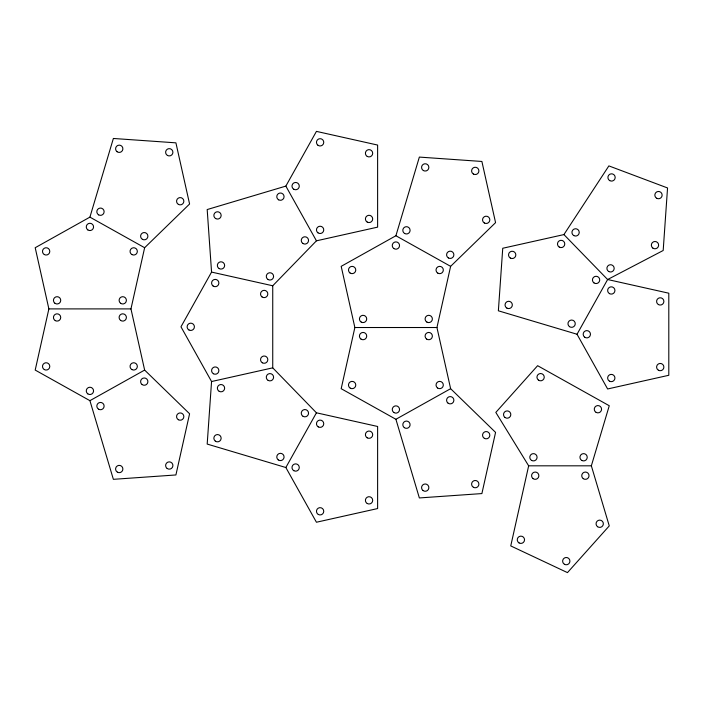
<?xml version="1.0" encoding="UTF-8"?>
<svg xmlns="http://www.w3.org/2000/svg" width="704" height="704" viewBox="0 0 704 704"><rect width="100%" height="100%" fill="white"/><g stroke="black" fill="none" stroke-linecap="round" stroke-linejoin="round"><path stroke-width="1.06" d="M211.561 381.533L207.187 444.066L285.85 467.518L316.439 522.236L377.617 508.561L377.617 426.474L316.439 412.799L272.738 367.849L272.738 285.771L316.439 240.821L377.617 227.137L377.617 145.059L316.439 131.384L285.85 186.102L207.187 209.554L211.561 272.087L180.972 326.806L211.561 381.533L272.738 367.849M48.875 308.898L35.2 370.075L89.918 400.664L113.37 479.327L175.912 474.954L189.587 413.776L144.637 370.075L130.962 308.898L144.637 247.72L189.587 204.019L175.912 142.842L113.37 138.468L89.918 217.131L35.2 247.72L48.875 308.898L130.962 308.898M354.86 327.518L341.185 388.696L395.903 419.285L419.355 497.939L481.888 493.574L495.572 432.397L450.622 388.696L436.946 327.518L450.622 266.341L495.572 222.64L481.888 161.462L419.355 157.089L395.903 235.743L341.185 266.341L354.86 327.518L436.946 327.518M528.66 465.819L510.752 545.917L567.468 572.616L609.259 525.897L591.351 465.819L609.259 405.742L537.618 365.693L495.827 412.412L528.66 465.819L591.351 465.819M285.85 467.518L316.439 412.799M577.034 334.25L607.622 279.523L663.186 250.492L667.55 187.959L608.872 165.898L563.922 234.582L502.744 248.257L498.37 310.798L577.034 334.25L607.622 388.969L668.8 375.285L668.8 293.207L607.622 279.523L563.922 234.582M89.918 400.664L144.637 370.075M395.903 419.285L450.622 388.696M211.561 272.087L272.738 285.771M395.903 235.743L450.622 266.341M89.918 217.131L144.637 247.72M285.85 186.102L316.439 240.821M302.764 243.382A3.643 3.643 0 0 0 308.528 240.803A3.643 3.643 0 0 0 303.415 237.098A3.643 3.643 0 0 0 302.764 243.382M278.608 199.813A3.643 3.643 0 0 0 284.073 196.654A3.643 3.643 0 0 0 278.608 193.494A3.643 3.643 0 0 0 278.608 199.813M215.679 218.574A3.643 3.643 0 0 0 221.153 215.415A3.643 3.643 0 0 0 215.679 212.256A3.643 3.643 0 0 0 215.679 218.574M219.182 268.602A3.643 3.643 0 0 0 224.646 265.443A3.643 3.643 0 0 0 219.182 262.284A3.643 3.643 0 0 0 219.182 268.602M268.118 279.55A3.643 3.643 0 0 0 273.592 276.39A3.643 3.643 0 0 0 268.118 273.231A3.643 3.643 0 0 0 268.118 279.55M367.233 222.086A3.643 3.643 0 0 0 372.698 218.935A3.643 3.643 0 0 0 367.233 215.776A3.643 3.643 0 0 0 367.233 222.086M367.233 156.429A3.643 3.643 0 0 0 372.698 153.27A3.643 3.643 0 0 0 367.233 150.11A3.643 3.643 0 0 0 367.233 156.429M317.97 145.279A3.643 3.643 0 0 0 323.734 142.701A3.643 3.643 0 0 0 318.622 138.996A3.643 3.643 0 0 0 317.97 145.279M293.814 189.262A3.643 3.643 0 0 0 299.279 186.102A3.643 3.643 0 0 0 293.814 182.943A3.643 3.643 0 0 0 293.814 189.262M317.97 232.83A3.643 3.643 0 0 0 323.734 230.252A3.643 3.643 0 0 0 318.622 226.547A3.643 3.643 0 0 0 317.97 232.83M293.814 470.677A3.643 3.643 0 0 0 299.279 467.518A3.643 3.643 0 0 0 293.814 464.358A3.643 3.643 0 0 0 293.814 470.677M318.287 514.448A3.643 3.643 0 0 0 323.752 511.298A3.643 3.643 0 0 0 318.287 508.138A3.643 3.643 0 0 0 318.287 514.448M367.233 503.51A3.643 3.643 0 0 0 372.698 500.35A3.643 3.643 0 0 0 367.233 497.191A3.643 3.643 0 0 0 367.233 503.51M367.233 437.844A3.643 3.643 0 0 0 372.698 434.685A3.643 3.643 0 0 0 367.233 431.526A3.643 3.643 0 0 0 367.233 437.844M318.287 426.897A3.643 3.643 0 0 0 323.752 423.746A3.643 3.643 0 0 0 318.287 420.587A3.643 3.643 0 0 0 318.287 426.897M262.038 296.93A3.643 3.643 0 0 0 267.802 294.351A3.643 3.643 0 0 0 262.689 290.646A3.643 3.643 0 0 0 262.038 296.93M213.092 285.991A3.643 3.643 0 0 0 218.856 283.404A3.643 3.643 0 0 0 213.743 279.708A3.643 3.643 0 0 0 213.092 285.991M188.936 329.965A3.643 3.643 0 0 0 194.41 326.806A3.643 3.643 0 0 0 188.936 323.655A3.643 3.643 0 0 0 188.936 329.965M213.409 373.745A3.643 3.643 0 0 0 218.874 370.586A3.643 3.643 0 0 0 213.409 367.426A3.643 3.643 0 0 0 213.409 373.745M262.354 362.798A3.643 3.643 0 0 0 267.819 359.638A3.643 3.643 0 0 0 262.354 356.488A3.643 3.643 0 0 0 262.354 362.798M268.118 380.389A3.643 3.643 0 0 0 273.592 377.23A3.643 3.643 0 0 0 268.118 374.07A3.643 3.643 0 0 0 268.118 380.389M219.182 391.327A3.643 3.643 0 0 0 224.646 388.177A3.643 3.643 0 0 0 219.182 385.018A3.643 3.643 0 0 0 219.182 391.327M215.371 441.162A3.643 3.643 0 0 0 221.126 438.574A3.643 3.643 0 0 0 216.014 434.878A3.643 3.643 0 0 0 215.371 441.162M278.291 459.923A3.643 3.643 0 0 0 284.055 457.336A3.643 3.643 0 0 0 278.942 453.64A3.643 3.643 0 0 0 278.291 459.923M303.081 416.346A3.643 3.643 0 0 0 308.546 413.186A3.643 3.643 0 0 0 303.081 410.036A3.643 3.643 0 0 0 303.081 416.346M117.41 472.173A3.643 3.643 0 0 0 122.883 469.014A3.643 3.643 0 0 0 117.41 465.854A3.643 3.643 0 0 0 117.41 472.173M167.13 468.468A3.643 3.643 0 0 0 172.894 465.89A3.643 3.643 0 0 0 167.772 462.185A3.643 3.643 0 0 0 167.13 468.468M178.385 419.734A3.643 3.643 0 0 0 183.85 416.574A3.643 3.643 0 0 0 178.385 413.415A3.643 3.643 0 0 0 178.385 419.734M142.111 384.569A3.643 3.643 0 0 0 147.875 381.99A3.643 3.643 0 0 0 142.762 378.286A3.643 3.643 0 0 0 142.111 384.569M98.648 409.244A3.643 3.643 0 0 0 104.122 406.085A3.643 3.643 0 0 0 98.648 402.926A3.643 3.643 0 0 0 98.648 409.244M120.613 303.283A3.643 3.643 0 0 0 126.377 300.705A3.643 3.643 0 0 0 121.264 297.009A3.643 3.643 0 0 0 120.613 303.283M131.877 254.549A3.643 3.643 0 0 0 137.342 251.39A3.643 3.643 0 0 0 131.877 248.23A3.643 3.643 0 0 0 131.877 254.549M87.78 229.874A3.643 3.643 0 0 0 93.544 227.295A3.643 3.643 0 0 0 88.431 223.59A3.643 3.643 0 0 0 87.78 229.874M44.317 254.549A3.643 3.643 0 0 0 49.79 251.39A3.643 3.643 0 0 0 44.317 248.23A3.643 3.643 0 0 0 44.317 254.549M54.947 303.283A3.643 3.643 0 0 0 60.711 300.705A3.643 3.643 0 0 0 55.598 297.009A3.643 3.643 0 0 0 54.947 303.283M178.385 204.38A3.643 3.643 0 0 0 183.85 201.221A3.643 3.643 0 0 0 178.385 198.07A3.643 3.643 0 0 0 178.385 204.38M167.438 155.434A3.643 3.643 0 0 0 172.911 152.284A3.643 3.643 0 0 0 167.438 149.125A3.643 3.643 0 0 0 167.438 155.434M117.102 151.738A3.643 3.643 0 0 0 122.866 149.16A3.643 3.643 0 0 0 117.744 145.455A3.643 3.643 0 0 0 117.102 151.738M98.648 214.87A3.643 3.643 0 0 0 104.122 211.71A3.643 3.643 0 0 0 98.648 208.551A3.643 3.643 0 0 0 98.648 214.87M142.428 239.342A3.643 3.643 0 0 0 147.893 236.183A3.643 3.643 0 0 0 142.428 233.024A3.643 3.643 0 0 0 142.428 239.342M44.317 369.565A3.643 3.643 0 0 0 49.79 366.406A3.643 3.643 0 0 0 44.317 363.246A3.643 3.643 0 0 0 44.317 369.565M87.78 393.835A3.643 3.643 0 0 0 93.544 391.248A3.643 3.643 0 0 0 88.431 387.552A3.643 3.643 0 0 0 87.78 393.835M131.877 369.565A3.643 3.643 0 0 0 137.342 366.406A3.643 3.643 0 0 0 131.877 363.246A3.643 3.643 0 0 0 131.877 369.565M120.613 320.417A3.643 3.643 0 0 0 126.377 317.838A3.643 3.643 0 0 0 121.264 314.134A3.643 3.643 0 0 0 120.613 320.417M55.264 320.619A3.643 3.643 0 0 0 60.729 317.46A3.643 3.643 0 0 0 55.264 314.31A3.643 3.643 0 0 0 55.264 320.619M538.463 380.125A3.643 3.643 0 0 0 544.227 377.546A3.643 3.643 0 0 0 539.114 373.842A3.643 3.643 0 0 0 538.463 380.125M505.032 417.507A3.643 3.643 0 0 0 510.796 414.929A3.643 3.643 0 0 0 505.674 411.224A3.643 3.643 0 0 0 505.032 417.507M531.617 460.434A3.643 3.643 0 0 0 537.082 457.274A3.643 3.643 0 0 0 531.617 454.115A3.643 3.643 0 0 0 531.617 460.434M581.768 460.434A3.643 3.643 0 0 0 587.233 457.274A3.643 3.643 0 0 0 581.768 454.115A3.643 3.643 0 0 0 581.768 460.434M596.094 412.368A3.643 3.643 0 0 0 601.568 409.209A3.643 3.643 0 0 0 596.094 406.058A3.643 3.643 0 0 0 596.094 412.368M519.077 542.934A3.643 3.643 0 0 0 524.542 539.774A3.643 3.643 0 0 0 519.077 536.624A3.643 3.643 0 0 0 519.077 542.934M564.45 564.291A3.643 3.643 0 0 0 569.923 561.141A3.643 3.643 0 0 0 564.45 557.982A3.643 3.643 0 0 0 564.45 564.291M597.573 526.715A3.643 3.643 0 0 0 603.337 524.128A3.643 3.643 0 0 0 598.215 520.432A3.643 3.643 0 0 0 597.573 526.715M583.246 478.65A3.643 3.643 0 0 0 589.01 476.071A3.643 3.643 0 0 0 583.889 472.366A3.643 3.643 0 0 0 583.246 478.65M533.095 478.65A3.643 3.643 0 0 0 538.85 476.071A3.643 3.643 0 0 0 533.738 472.366A3.643 3.643 0 0 0 533.095 478.65M484.37 223.001A3.643 3.643 0 0 0 489.834 219.842A3.643 3.643 0 0 0 484.37 216.682A3.643 3.643 0 0 0 484.37 223.001M473.422 174.055A3.643 3.643 0 0 0 478.896 170.896A3.643 3.643 0 0 0 473.422 167.746A3.643 3.643 0 0 0 473.422 174.055M423.394 170.562A3.643 3.643 0 0 0 428.859 167.402A3.643 3.643 0 0 0 423.394 164.243A3.643 3.643 0 0 0 423.394 170.562M404.633 233.49A3.643 3.643 0 0 0 410.098 230.331A3.643 3.643 0 0 0 404.633 227.172A3.643 3.643 0 0 0 404.633 233.49M448.404 257.954A3.643 3.643 0 0 0 453.878 254.804A3.643 3.643 0 0 0 448.404 251.645A3.643 3.643 0 0 0 448.404 257.954M426.598 339.038A3.643 3.643 0 0 0 432.362 336.45A3.643 3.643 0 0 0 427.24 332.754A3.643 3.643 0 0 0 426.598 339.038M360.932 339.038A3.643 3.643 0 0 0 366.696 336.45A3.643 3.643 0 0 0 361.583 332.754A3.643 3.643 0 0 0 360.932 339.038M350.302 388.186A3.643 3.643 0 0 0 355.775 385.026A3.643 3.643 0 0 0 350.302 381.867A3.643 3.643 0 0 0 350.302 388.186M393.765 412.447A3.643 3.643 0 0 0 399.529 409.869A3.643 3.643 0 0 0 394.407 406.173A3.643 3.643 0 0 0 393.765 412.447M437.545 387.974A3.643 3.643 0 0 0 443.3 385.396A3.643 3.643 0 0 0 438.187 381.7A3.643 3.643 0 0 0 437.545 387.974M437.853 273.17A3.643 3.643 0 0 0 443.326 270.01A3.643 3.643 0 0 0 437.853 266.851A3.643 3.643 0 0 0 437.853 273.17M393.765 248.494A3.643 3.643 0 0 0 399.529 245.907A3.643 3.643 0 0 0 394.407 242.211A3.643 3.643 0 0 0 393.765 248.494M349.994 272.958A3.643 3.643 0 0 0 355.749 270.38A3.643 3.643 0 0 0 350.636 266.684A3.643 3.643 0 0 0 349.994 272.958M361.249 322.106A3.643 3.643 0 0 0 366.714 318.947A3.643 3.643 0 0 0 361.249 315.797A3.643 3.643 0 0 0 361.249 322.106M426.914 322.106A3.643 3.643 0 0 0 432.379 318.947A3.643 3.643 0 0 0 426.914 315.797A3.643 3.643 0 0 0 426.914 322.106M404.316 427.654A3.643 3.643 0 0 0 410.08 425.075A3.643 3.643 0 0 0 404.967 421.379A3.643 3.643 0 0 0 404.316 427.654M423.078 490.582A3.643 3.643 0 0 0 428.842 488.004A3.643 3.643 0 0 0 423.729 484.299A3.643 3.643 0 0 0 423.078 490.582M473.422 487.291A3.643 3.643 0 0 0 478.896 484.132A3.643 3.643 0 0 0 473.422 480.973A3.643 3.643 0 0 0 473.422 487.291M484.37 438.346A3.643 3.643 0 0 0 489.834 435.186A3.643 3.643 0 0 0 484.37 432.036A3.643 3.643 0 0 0 484.37 438.346M448.096 403.19A3.643 3.643 0 0 0 453.86 400.602A3.643 3.643 0 0 0 448.738 396.906A3.643 3.643 0 0 0 448.096 403.19M652.854 248.09A3.643 3.643 0 0 0 658.618 245.502A3.643 3.643 0 0 0 653.506 241.806A3.643 3.643 0 0 0 652.854 248.09M656.665 198.264A3.643 3.643 0 0 0 662.138 195.105A3.643 3.643 0 0 0 656.665 191.946A3.643 3.643 0 0 0 656.665 198.264M609.717 180.611A3.643 3.643 0 0 0 615.19 177.461A3.643 3.643 0 0 0 609.717 174.302A3.643 3.643 0 0 0 609.717 180.611M573.76 235.558A3.643 3.643 0 0 0 579.234 232.399A3.643 3.643 0 0 0 573.76 229.24A3.643 3.643 0 0 0 573.76 235.558M608.722 271.515A3.643 3.643 0 0 0 614.187 268.356A3.643 3.643 0 0 0 608.722 265.206A3.643 3.643 0 0 0 608.722 271.515M609.47 381.181A3.643 3.643 0 0 0 614.935 378.022A3.643 3.643 0 0 0 609.47 374.862A3.643 3.643 0 0 0 609.47 381.181M658.416 370.234A3.643 3.643 0 0 0 663.881 367.083A3.643 3.643 0 0 0 658.416 363.924A3.643 3.643 0 0 0 658.416 370.234M658.416 304.568A3.643 3.643 0 0 0 663.881 301.418A3.643 3.643 0 0 0 658.416 298.258A3.643 3.643 0 0 0 658.416 304.568M609.47 293.63A3.643 3.643 0 0 0 614.935 290.47A3.643 3.643 0 0 0 609.47 287.311A3.643 3.643 0 0 0 609.47 293.63M584.681 337.198A3.643 3.643 0 0 0 590.445 334.62A3.643 3.643 0 0 0 585.332 330.924A3.643 3.643 0 0 0 584.681 337.198M593.947 282.876A3.643 3.643 0 0 0 599.711 280.289A3.643 3.643 0 0 0 594.598 276.593A3.643 3.643 0 0 0 593.947 282.876M559.302 247.113A3.643 3.643 0 0 0 564.775 243.962A3.643 3.643 0 0 0 559.302 240.803A3.643 3.643 0 0 0 559.302 247.113M510.356 258.06A3.643 3.643 0 0 0 515.83 254.901A3.643 3.643 0 0 0 510.356 251.742A3.643 3.643 0 0 0 510.356 258.06M506.862 308.088A3.643 3.643 0 0 0 512.336 304.929A3.643 3.643 0 0 0 506.862 301.778A3.643 3.643 0 0 0 506.862 308.088M569.474 326.647A3.643 3.643 0 0 0 575.238 324.069A3.643 3.643 0 0 0 570.126 320.364A3.643 3.643 0 0 0 569.474 326.647"/></g></svg>
